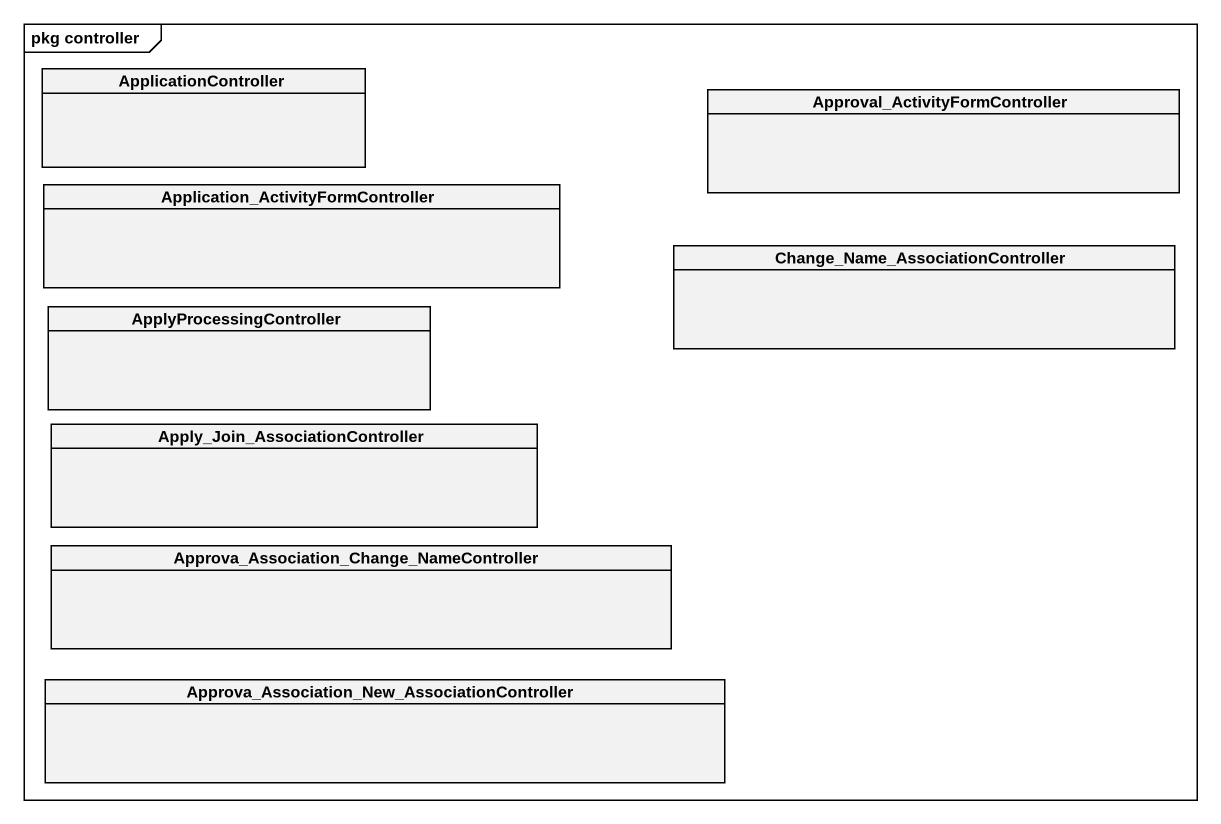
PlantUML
@startuml
mainframe pkg controller
hide circle
hide empty members
class ApplicationController
class "Approval_ActivityFormController" as Approval
class "Application_ActivityFormController" as Application
class "Change_Name_AssociationController" as Change_Name
class ApplyProcessingController
class "Apply_Join_AssociationController" as Apply_Join
class "Approva_Association_Change_NameController" as Approva_Association_Change
class "Approva_Association_New_AssociationController" as Approva_Association_New
@enduml
